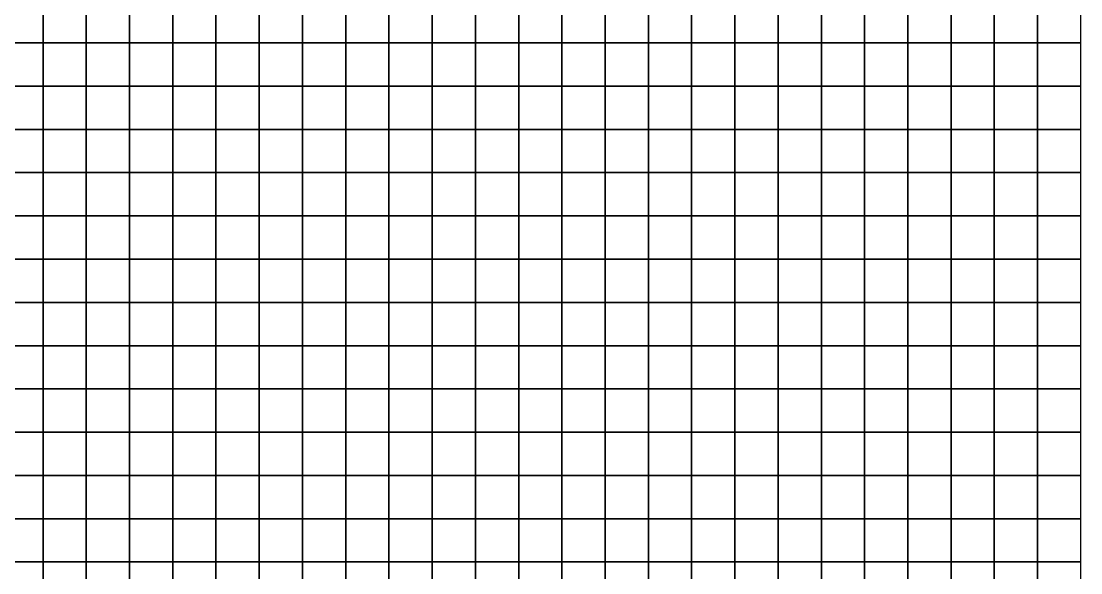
# Model space of a CAD drawing. Extents: x -32000 to 32000, y -32000 to 32000.
# Drawn here: x 16317 to 32000, y -7840 to 320 of the extents above; entities that cross this region are included whole.
import ezdxf

# ---------------------------------------------------------------- set-up
doc = ezdxf.new("R2010")
doc.units = 0

msp = doc.modelspace()

# ---------------------------------------------------------------- linework, layer by layer
at = {"color": 1}
for points in [[(16000, 0, 3865.7402), (16640, 0, 3864.4146), (16640, 640, 3885.1609), (16000, 640, 3910.0476)], [(16640, 0, 3864.4146), (17280, 0, 3863.0894), (17280, 640, 3921.0095), (16640, 640, 3885.1609)], [(17280, 0, 3863.0894), (17920, 0, 3933.7075), (17920, 640, 4189.1973), (17280, 640, 3921.0095)], [(17920, 0, 3933.7075), (18559.9961, 0, 4148.52), (18559.9961, 640, 4487.8428), (17920, 640, 4189.1973)], [(18559.9961, 0, 4148.52), (19199.9961, 0, 4318.5801), (19199.9961, 640, 4493.7246), (18559.9961, 640, 4487.8428)], [(19199.9961, 0, 4318.5801), (19840, 0, 4485.5381), (19840, 640, 4506.8218), (19199.9961, 640, 4493.7246)], [(19840, 0, 4485.5381), (20480, 0, 4757.79), (20480, 640, 4654.8364), (19840, 640, 4506.8218)], [(20480, 0, 4757.79), (21120, 0, 5189.6563), (21120, 640, 5037.5024), (20480, 640, 4654.8364)], [(21120, 0, 5189.6563), (21760, 0, 5275.8276), (21760, 640, 5169.2852), (21120, 640, 5037.5024)], [(21760, 0, 5275.8276), (22399.9961, 0, 5074.5835), (22399.9961, 640, 4999.0972), (21760, 640, 5169.2852)], [(22399.9961, 0, 5074.5835), (23039.9961, 0, 4946.6724), (23039.9961, 640, 4810.1055), (22399.9961, 640, 4999.0972)], [(23039.9961, 0, 4946.6724), (23680, 0, 4755.4746), (23680, 640, 4692.1636), (23039.9961, 640, 4810.1055)], [(23680, 0, 4755.4746), (24320, 0, 4723.7202), (24320, 640, 4657.811), (23680, 640, 4692.1636)], [(24320, 0, 4723.7202), (24960, 0, 4789.5635), (24960, 640, 4671.1157), (24320, 640, 4657.811)], [(24960, 0, 4789.5635), (25600, 0, 4880.0259), (25600, 640, 4709.8623), (24960, 640, 4671.1157)], [(25600, 0, 4880.0259), (26239.9961, 0, 4929.7896), (26239.9961, 640, 4724.8892), (25600, 640, 4709.8623)], [(26239.9961, 0, 4929.7896), (26879.9961, 0, 4774.584), (26879.9961, 640, 4682.5342), (26239.9961, 640, 4724.8892)], [(26879.9961, 0, 4774.584), (27520, 0, 4627.0132), (27520, 640, 4665.4297), (26879.9961, 640, 4682.5342)], [(27520, 0, 4627.0132), (28160, 0, 4588.0825), (28160, 640, 4607.8926), (27520, 640, 4665.4297)], [(28160, 0, 4588.0825), (28800, 0, 4632.1689), (28800, 640, 4623.752), (28160, 640, 4607.8926)], [(28800, 0, 4632.1689), (29440, 0, 4641.3213), (29440, 640, 4626.4756), (28800, 640, 4623.752)], [(29440, 0, 4641.3213), (30079.9961, 0, 4544.3613), (30079.9961, 640, 4504.7124), (29440, 640, 4626.4756)], [(30079.9961, 0, 4544.3613), (30719.9961, 0, 4458.2266), (30719.9961, 640, 4367.2144), (30079.9961, 640, 4504.7124)], [(30719.9961, 0, 4458.2266), (31359.9961, 0, 4498.6763), (31359.9961, 640, 4239.3779), (30719.9961, 640, 4367.2144)], [(31359.9961, 0, 4498.6763), (32000, 0), (32000, 640), (31359.9961, 640, 4239.3779)], [(16000, -640.002, 3862.54), (16640, -640.002, 3861.2148), (16640, 0, 3864.4146), (16000, 0, 3865.7402)], [(16640, -640.002, 3861.2148), (17280, -640.002, 3859.8892), (17280, 0, 3863.0894), (16640, 0, 3864.4146)], [(17280, -640.002, 3859.8892), (17920, -640.002, 3861.2148), (17920, 0, 3933.7075), (17280, 0, 3863.0894)], [(17920, -640.002, 3861.2148), (18559.9961, -640.002, 4055.8254), (18559.9961, 0, 4148.52), (17920, 0, 3933.7075)], [(18559.9961, -640.002, 4055.8254), (19199.9961, -640.002, 4328.1479), (19199.9961, 0, 4318.5801), (18559.9961, 0, 4148.52)], [(19199.9961, -640.002, 4328.1479), (19840, -640.002, 4619.9165), (19840, 0, 4485.5381), (19199.9961, 0, 4318.5801)], [(19840, -640.002, 4619.9165), (20480, -640.002, 4996.1519), (20480, 0, 4757.79), (19840, 0, 4485.5381)], [(20480, -640.002, 4996.1519), (21120, -640.002, 5376.6987), (21120, 0, 5189.6563), (20480, 0, 4757.79)], [(21120, -640.002, 5376.6987), (21760, -640.002, 5465.3018), (21760, 0, 5275.8276), (21120, 0, 5189.6563)], [(21760, -640.002, 5465.3018), (22399.9961, -640.002, 5256.5488), (22399.9961, 0, 5074.5835), (21760, 0, 5275.8276)], [(22399.9961, -640.002, 5256.5488), (23039.9961, -640.002, 5047.7861), (23039.9961, 0, 4946.6724), (22399.9961, 0, 5074.5835)], [(23039.9961, -640.002, 5047.7861), (23680, -640.002, 4668.999), (23680, 0, 4755.4746), (23039.9961, 0, 4946.6724)], [(23680, -640.002, 4668.999), (24320, -640.002, 4510.8779), (24320, 0, 4723.7202), (23680, 0, 4755.4746)], [(24320, -640.002, 4510.8779), (24960, -640.002, 4668.8135), (24960, 0, 4789.5635), (24320, 0, 4723.7202)], [(24960, -640.002, 4668.8135), (25600, -640.002, 4676.2075), (25600, 0, 4880.0259), (24960, 0, 4789.5635)], [(25600, -640.002, 4676.2075), (26239.9961, -640.002, 4505.1851), (26239.9961, 0, 4929.7896), (25600, 0, 4880.0259)], [(26239.9961, -640.002, 4505.1851), (26879.9961, -640.002, 4444.7446), (26879.9961, 0, 4774.584), (26239.9961, 0, 4929.7896)], [(26879.9961, -640.002, 4444.7446), (27520, -640.002, 4461.2451), (27520, 0, 4627.0132), (26879.9961, 0, 4774.584)], [(27520, -640.002, 4461.2451), (28160, -640.002, 4437.1665), (28160, 0, 4588.0825), (27520, 0, 4627.0132)], [(28160, -640.002, 4437.1665), (28800, -640.002, 4431.7954), (28800, 0, 4632.1689), (28160, 0, 4588.0825)], [(28800, -640.002, 4431.7954), (29440, -640.002, 4497.0938), (29440, 0, 4641.3213), (28800, 0, 4632.1689)], [(29440, -640.002, 4497.0938), (30079.9961, -640.002, 4426.1768), (30079.9961, 0, 4544.3613), (29440, 0, 4641.3213)], [(30079.9961, -640.002, 4426.1768), (30719.9961, -640.002, 4333.8647), (30719.9961, 0, 4458.2266), (30079.9961, 0, 4544.3613)], [(30719.9961, -640.002, 4333.8647), (31359.9961, -640.002, 4391.4805), (31359.9961, 0, 4498.6763), (30719.9961, 0, 4458.2266)], [(31359.9961, -640.002, 4391.4805), (32000, -640.002), (32000, 0), (31359.9961, 0, 4498.6763)], [(16000, -1280, 3859.3403), (16640, -1280, 3858.0146), (16640, -640.002, 3861.2148), (16000, -640.002, 3862.54)], [(16640, -1280, 3858.0146), (17280, -1280, 3856.6895), (17280, -640.002, 3859.8892), (16640, -640.002, 3861.2148)], [(17280, -1280, 3856.6895), (17920, -1280, 3904.1599), (17920, -640.002, 3861.2148), (17280, -640.002, 3859.8892)], [(17920, -1280, 3904.1599), (18559.9961, -1280, 4114.2656), (18559.9961, -640.002, 4055.8254), (17920, -640.002, 3861.2148)], [(18559.9961, -1280, 4114.2656), (19199.9961, -1280, 4425.0693), (19199.9961, -640.002, 4328.1479), (18559.9961, -640.002, 4055.8254)], [(19199.9961, -1280, 4425.0693), (19840, -1280, 4750.5908), (19840, -640.002, 4619.9165), (19199.9961, -640.002, 4328.1479)], [(19840, -1280, 4750.5908), (20480, -1280, 4982.2251), (20480, -640.002, 4996.1519), (19840, -640.002, 4619.9165)], [(20480, -1280, 4982.2251), (21120, -1280, 5213.1895), (21120, -640.002, 5376.6987), (20480, -640.002, 4996.1519)], [(21120, -1280, 5213.1895), (21760, -1280, 5206.188), (21760, -640.002, 5465.3018), (21120, -640.002, 5376.6987)], [(21760, -1280, 5206.188), (22399.9961, -1280, 5055.1553), (22399.9961, -640.002, 5256.5488), (21760, -640.002, 5465.3018)], [(22399.9961, -1280, 5055.1553), (23039.9961, -1280, 4778.4624), (23039.9961, -640.002, 5047.7861), (22399.9961, -640.002, 5256.5488)], [(23039.9961, -1280, 4778.4624), (23680, -1280, 4265.1216), (23680, -640.002, 4668.999), (23039.9961, -640.002, 5047.7861)], [(23680, -1280, 4265.1216), (24320, -1280, 4139.9395), (24320, -640.002, 4510.8779), (23680, -640.002, 4668.999)], [(24320, -1280, 4139.9395), (24960, -1280, 4346.3154), (24960, -640.002, 4668.8135), (24320, -640.002, 4510.8779)], [(24960, -1280, 4346.3154), (25600, -1280, 4148.7651), (25600, -640.002, 4676.2075), (24960, -640.002, 4668.8135)], [(25600, -1280, 4148.7651), (26239.9961, -1280, 3911.6123), (26239.9961, -640.002, 4505.1851), (25600, -640.002, 4676.2075)], [(26239.9961, -1280, 3911.6123), (26879.9961, -1280, 4000.3818), (26879.9961, -640.002, 4444.7446), (26239.9961, -640.002, 4505.1851)], [(26879.9961, -1280, 4000.3818), (27520, -1280, 4104.4888), (27520, -640.002, 4461.2451), (26879.9961, -640.002, 4444.7446)], [(27520, -1280, 4104.4888), (28160, -1280, 4206.7705), (28160, -640.002, 4437.1665), (27520, -640.002, 4461.2451)], [(28160, -1280, 4206.7705), (28800, -1280, 4377.0874), (28800, -640.002, 4431.7954), (28160, -640.002, 4437.1665)], [(28800, -1280, 4377.0874), (29440, -1280, 4508.9189), (29440, -640.002, 4497.0938), (28800, -640.002, 4431.7954)], [(29440, -1280, 4508.9189), (30079.9961, -1280, 4466.2656), (30079.9961, -640.002, 4426.1768), (29440, -640.002, 4497.0938)], [(30079.9961, -1280, 4466.2656), (30719.9961, -1280, 4325.3398), (30719.9961, -640.002, 4333.8647), (30079.9961, -640.002, 4426.1768)], [(30719.9961, -1280, 4325.3398), (31359.9961, -1280, 4322.1396), (31359.9961, -640.002, 4391.4805), (30719.9961, -640.002, 4333.8647)], [(31359.9961, -1280, 4322.1396), (32000, -1280), (32000, -640.002), (31359.9961, -640.002, 4391.4805)], [(16000, -1920, 3856.1401), (16640, -1920, 3854.8149), (16640, -1280, 3858.0146), (16000, -1280, 3859.3403)], [(16640, -1920, 3854.8149), (17280, -1920, 3853.4893), (17280, -1280, 3856.6895), (16640, -1280, 3858.0146)], [(17280, -1920, 3853.4893), (17920, -1920, 3885.3687), (17920, -1280, 3904.1599), (17280, -1280, 3856.6895)], [(17920, -1920, 3885.3687), (18559.9961, -1920, 4061.9751), (18559.9961, -1280, 4114.2656), (17920, -1280, 3904.1599)], [(18559.9961, -1920, 4061.9751), (19199.9961, -1920, 4261.0605), (19199.9961, -1280, 4425.0693), (18559.9961, -1280, 4114.2656)], [(19199.9961, -1920, 4261.0605), (19840, -1920, 4492.9399), (19840, -1280, 4750.5908), (19199.9961, -1280, 4425.0693)], [(19840, -1920, 4492.9399), (20480, -1920, 4745.9531), (20480, -1280, 4982.2251), (19840, -1280, 4750.5908)], [(20480, -1920, 4745.9531), (21120, -1920, 4904.4424), (21120, -1280, 5213.1895), (20480, -1280, 4982.2251)], [(21120, -1920, 4904.4424), (21760, -1920, 4786.6377), (21760, -1280, 5206.188), (21120, -1280, 5213.1895)], [(21760, -1920, 4786.6377), (22399.9961, -1920, 4720.3101), (22399.9961, -1280, 5055.1553), (21760, -1280, 5206.188)], [(22399.9961, -1920, 4720.3101), (23039.9961, -1920, 4382.835), (23039.9961, -1280, 4778.4624), (22399.9961, -1280, 5055.1553)], [(23039.9961, -1920, 4382.835), (23680, -1920, 3910.4316), (23680, -1280, 4265.1216), (23039.9961, -1280, 4778.4624)], [(23680, -1920, 3910.4316), (24320, -1920, 3885.6167), (24320, -1280, 4139.9395), (23680, -1280, 4265.1216)], [(24320, -1920, 3885.6167), (24960, -1920, 3991.7996), (24960, -1280, 4346.3154), (24320, -1280, 4139.9395)], [(24960, -1920, 3991.7996), (25600, -1920, 3849.2954), (25600, -1280, 4148.7651), (24960, -1280, 4346.3154)], [(25600, -1920, 3849.2954), (26239.9961, -1920, 3797.7649), (26239.9961, -1280, 3911.6123), (25600, -1280, 4148.7651)], [(26239.9961, -1920, 3797.7649), (26879.9961, -1920, 3796.4395), (26879.9961, -1280, 4000.3818), (26239.9961, -1280, 3911.6123)], [(26879.9961, -1920, 3796.4395), (27520, -1920, 3795.1138), (27520, -1280, 4104.4888), (26879.9961, -1280, 4000.3818)], [(27520, -1920, 3795.1138), (28160, -1920, 3936.8896), (28160, -1280, 4206.7705), (27520, -1280, 4104.4888)], [(28160, -1920, 3936.8896), (28800, -1920, 4265.2578), (28800, -1280, 4377.0874), (28160, -1280, 4206.7705)], [(28800, -1920, 4265.2578), (29440, -1920, 4498.9956), (29440, -1280, 4508.9189), (28800, -1280, 4377.0874)], [(29440, -1920, 4498.9956), (30079.9961, -1920, 4513.2944), (30079.9961, -1280, 4466.2656), (29440, -1280, 4508.9189)], [(30079.9961, -1920, 4513.2944), (30719.9961, -1920, 4461.8364), (30719.9961, -1280, 4325.3398), (30079.9961, -1280, 4466.2656)], [(30719.9961, -1920, 4461.8364), (31359.9961, -1920, 4452.8262), (31359.9961, -1280, 4322.1396), (30719.9961, -1280, 4325.3398)], [(31359.9961, -1920, 4452.8262), (32000, -1920), (32000, -1280), (31359.9961, -1280, 4322.1396)], [(16000, -2560.002, 3852.9404), (16640, -2560.002, 3851.6147), (16640, -1920, 3854.8149), (16000, -1920, 3856.1401)], [(16640, -2560.002, 3851.6147), (17280, -2560.002, 3850.2896), (17280, -1920, 3853.4893), (16640, -1920, 3854.8149)], [(17280, -2560.002, 3850.2896), (17920, -2560.002, 3848.9639), (17920, -1920, 3885.3687), (17280, -1920, 3853.4893)], [(17920, -2560.002, 3848.9639), (18559.9961, -2560.002, 3917.8066), (18559.9961, -1920, 4061.9751), (17920, -1920, 3885.3687)], [(18559.9961, -2560.002, 3917.8066), (19199.9961, -2560.002, 4055.0281), (19199.9961, -1920, 4261.0605), (18559.9961, -1920, 4061.9751)], [(19199.9961, -2560.002, 4055.0281), (19840, -2560.002, 4276.812), (19840, -1920, 4492.9399), (19199.9961, -1920, 4261.0605)], [(19840, -2560.002, 4276.812), (20480, -2560.002, 4563.9419), (20480, -1920, 4745.9531), (19840, -1920, 4492.9399)], [(20480, -2560.002, 4563.9419), (21120, -2560.002, 4661.2354), (21120, -1920, 4904.4424), (20480, -1920, 4745.9531)], [(21120, -2560.002, 4661.2354), (21760, -2560.002, 4500.606), (21760, -1920, 4786.6377), (21120, -1920, 4904.4424)], [(21760, -2560.002, 4500.606), (22399.9961, -2560.002, 4367.4746), (22399.9961, -1920, 4720.3101), (21760, -1920, 4786.6377)], [(22399.9961, -2560.002, 4367.4746), (23039.9961, -2560.002, 4064.5142), (23039.9961, -1920, 4382.835), (22399.9961, -1920, 4720.3101)], [(23039.9961, -2560.002, 4064.5142), (23680, -2560.002, 3809.2393), (23680, -1920, 3910.4316), (23039.9961, -1920, 4382.835)], [(23680, -2560.002, 3809.2393), (24320, -2560.002, 3806.0391), (24320, -1920, 3885.6167), (23680, -1920, 3910.4316)], [(24320, -2560.002, 3806.0391), (24960, -2560.002, 3802.8394), (24960, -1920, 3991.7996), (24320, -1920, 3885.6167)], [(24960, -2560.002, 3802.8394), (25600, -2560.002, 3799.6392), (25600, -1920, 3849.2954), (24960, -1920, 3991.7996)], [(25600, -2560.002, 3799.6392), (26239.9961, -2560.002, 3796.4395), (26239.9961, -1920, 3797.7649), (25600, -1920, 3849.2954)], [(26239.9961, -2560.002, 3796.4395), (26879.9961, -2560.002, 3793.2395), (26879.9961, -1920, 3796.4395), (26239.9961, -1920, 3797.7649)], [(26879.9961, -2560.002, 3793.2395), (27520, -2560.002, 3791.9141), (27520, -1920, 3795.1138), (26879.9961, -1920, 3796.4395)], [(27520, -2560.002, 3791.9141), (28160, -2560.002, 3790.5884), (28160, -1920, 3936.8896), (27520, -1920, 3795.1138)], [(28160, -2560.002, 3790.5884), (28800, -2560.002, 3996.772), (28800, -1920, 4265.2578), (28160, -1920, 3936.8896)], [(28800, -2560.002, 3996.772), (29440, -2560.002, 4333.9424), (29440, -1920, 4498.9956), (28800, -1920, 4265.2578)], [(29440, -2560.002, 4333.9424), (30079.9961, -2560.002, 4540.6411), (30079.9961, -1920, 4513.2944), (29440, -1920, 4498.9956)], [(30079.9961, -2560.002, 4540.6411), (30719.9961, -2560.002, 4645.3081), (30719.9961, -1920, 4461.8364), (30079.9961, -1920, 4513.2944)], [(30719.9961, -2560.002, 4645.3081), (31359.9961, -2560.002, 4677.6367), (31359.9961, -1920, 4452.8262), (30719.9961, -1920, 4461.8364)], [(31359.9961, -2560.002, 4677.6367), (32000, -2560.002), (32000, -1920), (31359.9961, -1920, 4452.8262)], [(16000, -3200, 3851.6147), (16640, -3200, 3848.415), (16640, -2560.002, 3851.6147), (16000, -2560.002, 3852.9404)], [(16640, -3200, 3848.415), (17280, -3200, 3847.0894), (17280, -2560.002, 3850.2896), (16640, -2560.002, 3851.6147)], [(17280, -3200, 3847.0894), (17920, -3200, 3845.7642), (17920, -2560.002, 3848.9639), (17280, -2560.002, 3850.2896)], [(17920, -3200, 3845.7642), (18559.9961, -3200, 3844.4385), (18559.9961, -2560.002, 3917.8066), (17920, -2560.002, 3848.9639)], [(18559.9961, -3200, 3844.4385), (19199.9961, -3200, 4022.1755), (19199.9961, -2560.002, 4055.0281), (18559.9961, -2560.002, 3917.8066)], [(19199.9961, -3200, 4022.1755), (19840, -3200, 4329.2002), (19840, -2560.002, 4276.812), (19199.9961, -2560.002, 4055.0281)], [(19840, -3200, 4329.2002), (20480, -3200, 4571.8052), (20480, -2560.002, 4563.9419), (19840, -2560.002, 4276.812)], [(20480, -3200, 4571.8052), (21120, -3200, 4672.9272), (21120, -2560.002, 4661.2354), (20480, -2560.002, 4563.9419)], [(21120, -3200, 4672.9272), (21760, -3200, 4407.9531), (21760, -2560.002, 4500.606), (21120, -2560.002, 4661.2354)], [(21760, -3200, 4407.9531), (22399.9961, -3200, 4020.0872), (22399.9961, -2560.002, 4367.4746), (21760, -2560.002, 4500.606)], [(22399.9961, -3200, 4020.0872), (23039.9961, -3200, 3821.2397), (23039.9961, -2560.002, 4064.5142), (22399.9961, -2560.002, 4367.4746)], [(23039.9961, -3200, 3821.2397), (23680, -3200, 3807.9136), (23680, -2560.002, 3809.2393), (23039.9961, -2560.002, 4064.5142)], [(23680, -3200, 3807.9136), (24320, -3200, 3804.7139), (24320, -2560.002, 3806.0391), (23680, -2560.002, 3809.2393)], [(24320, -3200, 3804.7139), (24960, -3200, 3801.5137), (24960, -2560.002, 3802.8394), (24320, -2560.002, 3806.0391)], [(24960, -3200, 3801.5137), (25600, -3200, 3798.314), (25600, -2560.002, 3799.6392), (24960, -2560.002, 3802.8394)], [(25600, -3200, 3798.314), (26239.9961, -3200, 3795.1138), (26239.9961, -2560.002, 3796.4395), (25600, -2560.002, 3799.6392)], [(26239.9961, -3200, 3795.1138), (26879.9961, -3200, 3791.9141), (26879.9961, -2560.002, 3793.2395), (26239.9961, -2560.002, 3796.4395)], [(26879.9961, -3200, 3791.9141), (27520, -3200, 3788.7139), (27520, -2560.002, 3791.9141), (26879.9961, -2560.002, 3793.2395)], [(27520, -3200, 3788.7139), (28160, -3200, 3787.3887), (28160, -2560.002, 3790.5884), (27520, -2560.002, 3791.9141)], [(28160, -3200, 3787.3887), (28800, -3200, 3786.063), (28800, -2560.002, 3996.772), (28160, -2560.002, 3790.5884)], [(28800, -3200, 3786.063), (29440, -3200, 3997.6174), (29440, -2560.002, 4333.9424), (28800, -2560.002, 3996.772)], [(29440, -3200, 3997.6174), (30079.9961, -3200, 4357.189), (30079.9961, -2560.002, 4540.6411), (29440, -2560.002, 4333.9424)], [(30079.9961, -3200, 4357.189), (30719.9961, -3200, 4533.856), (30719.9961, -2560.002, 4645.3081), (30079.9961, -2560.002, 4540.6411)], [(30719.9961, -3200, 4533.856), (31359.9961, -3200, 4583.8945), (31359.9961, -2560.002, 4677.6367), (30719.9961, -2560.002, 4645.3081)], [(31359.9961, -3200, 4583.8945), (32000, -3200), (32000, -2560.002), (31359.9961, -2560.002, 4677.6367)], [(16000, -3840, 3850.2896), (16640, -3840, 3847.0894), (16640, -3200, 3848.415), (16000, -3200, 3851.6147)], [(16640, -3840, 3847.0894), (17280, -3840, 3843.8896), (17280, -3200, 3847.0894), (16640, -3200, 3848.415)], [(17280, -3840, 3843.8896), (17920, -3840, 3842.564), (17920, -3200, 3845.7642), (17280, -3200, 3847.0894)], [(17920, -3840, 3842.564), (18559.9961, -3840, 3841.2388), (18559.9961, -3200, 3844.4385), (17920, -3200, 3845.7642)], [(18559.9961, -3840, 3841.2388), (19199.9961, -3840, 3933.3809), (19199.9961, -3200, 4022.1755), (18559.9961, -3200, 3844.4385)], [(19199.9961, -3840, 3933.3809), (19840, -3840, 4226.085), (19840, -3200, 4329.2002), (19199.9961, -3200, 4022.1755)], [(19840, -3840, 4226.085), (20480, -3840, 4420.3408), (20480, -3200, 4571.8052), (19840, -3200, 4329.2002)], [(20480, -3840, 4420.3408), (21120, -3840, 4541.77), (21120, -3200, 4672.9272), (20480, -3200, 4571.8052)], [(21120, -3840, 4541.77), (21760, -3840, 4306.1875), (21760, -3200, 4407.9531), (21120, -3200, 4672.9272)], [(21760, -3840, 4306.1875), (22399.9961, -3840, 3895.0759), (22399.9961, -3200, 4020.0872), (21760, -3200, 4407.9531)], [(22399.9961, -3840, 3895.0759), (23039.9961, -3840, 3809.7881), (23039.9961, -3200, 3821.2397), (22399.9961, -3200, 4020.0872)], [(23039.9961, -3840, 3809.7881), (23680, -3840, 3806.5884), (23680, -3200, 3807.9136), (23039.9961, -3200, 3821.2397)], [(23680, -3840, 3806.5884), (24320, -3840, 3803.3882), (24320, -3200, 3804.7139), (23680, -3200, 3807.9136)], [(24320, -3840, 3803.3882), (24960, -3840, 3800.1885), (24960, -3200, 3801.5137), (24320, -3200, 3804.7139)], [(24960, -3840, 3800.1885), (25600, -3840, 3796.9883), (25600, -3200, 3798.314), (24960, -3200, 3801.5137)], [(25600, -3840, 3796.9883), (26239.9961, -3840, 3793.7886), (26239.9961, -3200, 3795.1138), (25600, -3200, 3798.314)], [(26239.9961, -3840, 3793.7886), (26879.9961, -3840, 3790.5884), (26879.9961, -3200, 3791.9141), (26239.9961, -3200, 3795.1138)], [(26879.9961, -3840, 3790.5884), (27520, -3840, 3787.3887), (27520, -3200, 3788.7139), (26879.9961, -3200, 3791.9141)], [(27520, -3840, 3787.3887), (28160, -3840, 3784.1885), (28160, -3200, 3787.3887), (27520, -3200, 3788.7139)], [(28160, -3840, 3784.1885), (28800, -3840, 3782.8633), (28800, -3200, 3786.063), (28160, -3200, 3787.3887)], [(28800, -3840, 3782.8633), (29440, -3840, 3782.8052), (29440, -3200, 3997.6174), (28800, -3200, 3786.063)], [(29440, -3840, 3782.8052), (30079.9961, -3840, 4004.811), (30079.9961, -3200, 4357.189), (29440, -3200, 3997.6174)], [(30079.9961, -3840, 4004.811), (30719.9961, -3840, 4183.6636), (30719.9961, -3200, 4533.856), (30079.9961, -3200, 4357.189)], [(30719.9961, -3840, 4183.6636), (31359.9961, -3840, 4271.3452), (31359.9961, -3200, 4583.8945), (30719.9961, -3200, 4533.856)], [(31359.9961, -3840, 4271.3452), (32000, -3840), (32000, -3200), (31359.9961, -3200, 4583.8945)], [(16000, -4480.002, 3848.9639), (16640, -4480.002, 3845.7642), (16640, -3840, 3847.0894), (16000, -3840, 3850.2896)], [(16640, -4480.002, 3845.7642), (17280, -4480.002, 3842.564), (17280, -3840, 3843.8896), (16640, -3840, 3847.0894)], [(17280, -4480.002, 3842.564), (17920, -4480.002, 3839.3643), (17920, -3840, 3842.564), (17280, -3840, 3843.8896)], [(17920, -4480.002, 3839.3643), (18559.9961, -4480.002, 3838.0386), (18559.9961, -3840, 3841.2388), (17920, -3840, 3842.564)], [(18559.9961, -4480.002, 3838.0386), (19199.9961, -4480.002, 3897.4685), (19199.9961, -3840, 3933.3809), (18559.9961, -3840, 3841.2388)], [(19199.9961, -4480.002, 3897.4685), (19840, -4480.002, 4092.5803), (19840, -3840, 4226.085), (19199.9961, -3840, 3933.3809)], [(19840, -4480.002, 4092.5803), (20480, -4480.002, 4158.395), (20480, -3840, 4420.3408), (19840, -3840, 4226.085)], [(20480, -4480.002, 4158.395), (21120, -4480.002, 4312.416), (21120, -3840, 4541.77), (20480, -3840, 4420.3408)], [(21120, -4480.002, 4312.416), (21760, -4480.002, 4264.8398), (21760, -3840, 4306.1875), (21120, -3840, 4541.77)], [(21760, -4480.002, 4264.8398), (22399.9961, -4480.002, 3910.9688), (22399.9961, -3840, 3895.0759), (21760, -3840, 4306.1875)], [(22399.9961, -4480.002, 3910.9688), (23039.9961, -4480.002, 3808.4629), (23039.9961, -3840, 3809.7881), (22399.9961, -3840, 3895.0759)], [(23039.9961, -4480.002, 3808.4629), (23680, -4480.002, 3805.2627), (23680, -3840, 3806.5884), (23039.9961, -3840, 3809.7881)], [(23680, -4480.002, 3805.2627), (24320, -4480.002, 3802.063), (24320, -3840, 3803.3882), (23680, -3840, 3806.5884)], [(24320, -4480.002, 3802.063), (24960, -4480.002, 3798.8628), (24960, -3840, 3800.1885), (24320, -3840, 3803.3882)], [(24960, -4480.002, 3798.8628), (25600, -4480.002, 3795.6631), (25600, -3840, 3796.9883), (24960, -3840, 3800.1885)], [(25600, -4480.002, 3795.6631), (26239.9961, -4480.002, 3792.4629), (26239.9961, -3840, 3793.7886), (25600, -3840, 3796.9883)], [(26239.9961, -4480.002, 3792.4629), (26879.9961, -4480.002, 3789.2632), (26879.9961, -3840, 3790.5884), (26239.9961, -3840, 3793.7886)], [(26879.9961, -4480.002, 3789.2632), (27520, -4480.002, 3786.063), (27520, -3840, 3787.3887), (26879.9961, -3840, 3790.5884)], [(27520, -4480.002, 3786.063), (28160, -4480.002, 3782.8633), (28160, -3840, 3784.1885), (27520, -3840, 3787.3887)], [(28160, -4480.002, 3782.8633), (28800, -4480.002, 3779.6631), (28800, -3840, 3782.8633), (28160, -3840, 3784.1885)], [(28800, -4480.002, 3779.6631), (29440, -4480.002, 3778.3379), (29440, -3840, 3782.8052), (28800, -3840, 3782.8633)], [(29440, -4480.002, 3778.3379), (30079.9961, -4480.002, 3777.0122), (30079.9961, -3840, 4004.811), (29440, -3840, 3782.8052)], [(30079.9961, -4480.002, 3777.0122), (30719.9961, -4480.002, 3880.7183), (30719.9961, -3840, 4183.6636), (30079.9961, -3840, 4004.811)], [(30719.9961, -4480.002, 3880.7183), (31359.9961, -4480.002, 4046.4119), (31359.9961, -3840, 4271.3452), (30719.9961, -3840, 4183.6636)], [(31359.9961, -4480.002, 4046.4119), (32000, -4480.002), (32000, -3840), (31359.9961, -3840, 4271.3452)], [(16000, -5120, 3847.6387), (16640, -5120, 3844.4385), (16640, -4480.002, 3845.7642), (16000, -4480.002, 3848.9639)], [(16640, -5120, 3844.4385), (17280, -5120, 3841.2388), (17280, -4480.002, 3842.564), (16640, -4480.002, 3845.7642)], [(17280, -5120, 3841.2388), (17920, -5120, 3838.0386), (17920, -4480.002, 3839.3643), (17280, -4480.002, 3842.564)], [(17920, -5120, 3838.0386), (18559.9961, -5120, 3834.8389), (18559.9961, -4480.002, 3838.0386), (17920, -4480.002, 3839.3643)], [(18559.9961, -5120, 3834.8389), (19199.9961, -5120, 3921.3105), (19199.9961, -4480.002, 3897.4685), (18559.9961, -4480.002, 3838.0386)], [(19199.9961, -5120, 3921.3105), (19840, -5120, 3931.4719), (19840, -4480.002, 4092.5803), (19199.9961, -4480.002, 3897.4685)], [(19840, -5120, 3931.4719), (20480, -5120, 3878.3313), (20480, -4480.002, 4158.395), (19840, -4480.002, 4092.5803)], [(20480, -5120, 3878.3313), (21120, -5120, 4073.3711), (21120, -4480.002, 4312.416), (20480, -4480.002, 4158.395)], [(21120, -5120, 4073.3711), (21760, -5120, 4256.7612), (21760, -4480.002, 4264.8398), (21120, -4480.002, 4312.416)], [(21760, -5120, 4256.7612), (22399.9961, -5120, 3998.9814), (22399.9961, -4480.002, 3910.9688), (21760, -4480.002, 4264.8398)], [(22399.9961, -5120, 3998.9814), (23039.9961, -5120, 3807.1372), (23039.9961, -4480.002, 3808.4629), (22399.9961, -4480.002, 3910.9688)], [(23039.9961, -5120, 3807.1372), (23680, -5120, 3803.9375), (23680, -4480.002, 3805.2627), (23039.9961, -4480.002, 3808.4629)], [(23680, -5120, 3803.9375), (24320, -5120, 3800.7373), (24320, -4480.002, 3802.063), (23680, -4480.002, 3805.2627)], [(24320, -5120, 3800.7373), (24960, -5120, 3797.5376), (24960, -4480.002, 3798.8628), (24320, -4480.002, 3802.063)], [(24960, -5120, 3797.5376), (25600, -5120, 3794.3374), (25600, -4480.002, 3795.6631), (24960, -4480.002, 3798.8628)], [(25600, -5120, 3794.3374), (26239.9961, -5120, 3791.1377), (26239.9961, -4480.002, 3792.4629), (25600, -4480.002, 3795.6631)], [(26239.9961, -5120, 3791.1377), (26879.9961, -5120, 3787.9375), (26879.9961, -4480.002, 3789.2632), (26239.9961, -4480.002, 3792.4629)], [(26879.9961, -5120, 3787.9375), (27520, -5120, 3784.7378), (27520, -4480.002, 3786.063), (26879.9961, -4480.002, 3789.2632)], [(27520, -5120, 3784.7378), (28160, -5120, 3781.5376), (28160, -4480.002, 3782.8633), (27520, -4480.002, 3786.063)], [(28160, -5120, 3781.5376), (28800, -5120, 3778.3379), (28800, -4480.002, 3779.6631), (28160, -4480.002, 3782.8633)], [(28800, -5120, 3778.3379), (29440, -5120, 3775.1377), (29440, -4480.002, 3778.3379), (28800, -4480.002, 3779.6631)], [(29440, -5120, 3775.1377), (30079.9961, -5120, 3773.8125), (30079.9961, -4480.002, 3777.0122), (29440, -4480.002, 3778.3379)], [(30079.9961, -5120, 3773.8125), (30719.9961, -5120, 3787.8596), (30719.9961, -4480.002, 3880.7183), (30079.9961, -4480.002, 3777.0122)], [(30719.9961, -5120, 3787.8596), (31359.9961, -5120, 3814.3059), (31359.9961, -4480.002, 4046.4119), (30719.9961, -4480.002, 3880.7183)], [(31359.9961, -5120, 3814.3059), (32000, -5120), (32000, -4480.002), (31359.9961, -4480.002, 4046.4119)], [(16000, -5760, 3846.313), (16640, -5760, 3843.1133), (16640, -5120, 3844.4385), (16000, -5120, 3847.6387)], [(16640, -5760, 3843.1133), (17280, -5760, 3839.9131), (17280, -5120, 3841.2388), (16640, -5120, 3844.4385)], [(17280, -5760, 3839.9131), (17920, -5760, 3836.7134), (17920, -5120, 3838.0386), (17280, -5120, 3841.2388)], [(17920, -5760, 3836.7134), (18559.9961, -5760, 3833.5132), (18559.9961, -5120, 3834.8389), (17920, -5120, 3838.0386)], [(18559.9961, -5760, 3833.5132), (19199.9961, -5760, 3830.3135), (19199.9961, -5120, 3921.3105), (18559.9961, -5120, 3834.8389)], [(19199.9961, -5760, 3830.3135), (19840, -5760, 3827.1133), (19840, -5120, 3931.4719), (19199.9961, -5120, 3921.3105)], [(19840, -5760, 3827.1133), (20480, -5760, 3825.7881), (20480, -5120, 3878.3313), (19840, -5120, 3931.4719)], [(20480, -5760, 3825.7881), (21120, -5760, 3872.7695), (21120, -5120, 4073.3711), (20480, -5120, 3878.3313)], [(21120, -5760, 3872.7695), (21760, -5760, 4081.4563), (21760, -5120, 4256.7612), (21120, -5120, 4073.3711)], [(21760, -5760, 4081.4563), (22399.9961, -5760, 3979.5552), (22399.9961, -5120, 3998.9814), (21760, -5120, 4256.7612)], [(22399.9961, -5760, 3979.5552), (23039.9961, -5760, 3805.812), (23039.9961, -5120, 3807.1372), (22399.9961, -5120, 3998.9814)], [(23039.9961, -5760, 3805.812), (23680, -5760, 3802.6118), (23680, -5120, 3803.9375), (23039.9961, -5120, 3807.1372)], [(23680, -5760, 3802.6118), (24320, -5760, 3799.4121), (24320, -5120, 3800.7373), (23680, -5120, 3803.9375)], [(24320, -5760, 3799.4121), (24960, -5760, 3796.2119), (24960, -5120, 3797.5376), (24320, -5120, 3800.7373)], [(24960, -5760, 3796.2119), (25600, -5760, 3793.0122), (25600, -5120, 3794.3374), (24960, -5120, 3797.5376)], [(25600, -5760, 3793.0122), (26239.9961, -5760, 3789.812), (26239.9961, -5120, 3791.1377), (25600, -5120, 3794.3374)], [(26239.9961, -5760, 3789.812), (26879.9961, -5760, 3786.6123), (26879.9961, -5120, 3787.9375), (26239.9961, -5120, 3791.1377)], [(26879.9961, -5760, 3786.6123), (27520, -5760, 3783.4121), (27520, -5120, 3784.7378), (26879.9961, -5120, 3787.9375)], [(27520, -5760, 3783.4121), (28160, -5760, 3780.2124), (28160, -5120, 3781.5376), (27520, -5120, 3784.7378)], [(28160, -5760, 3780.2124), (28800, -5760, 3777.0122), (28800, -5120, 3778.3379), (28160, -5120, 3781.5376)], [(28800, -5760, 3777.0122), (29440, -5760, 3773.8125), (29440, -5120, 3775.1377), (28800, -5120, 3778.3379)], [(29440, -5760, 3773.8125), (30079.9961, -5760, 3770.6123), (30079.9961, -5120, 3773.8125), (29440, -5120, 3775.1377)], [(30079.9961, -5760, 3770.6123), (30719.9961, -5760, 3793.3967), (30719.9961, -5120, 3787.8596), (30079.9961, -5120, 3773.8125)], [(30719.9961, -5760, 3793.3967), (31359.9961, -5760, 3790.3198), (31359.9961, -5120, 3814.3059), (30719.9961, -5120, 3787.8596)], [(31359.9961, -5760, 3790.3198), (32000, -5760), (32000, -5120), (31359.9961, -5120, 3814.3059)], [(16000, -6400.002, 3844.9878), (16640, -6400.002, 3841.7876), (16640, -5760, 3843.1133), (16000, -5760, 3846.313)], [(16640, -6400.002, 3841.7876), (17280, -6400.002, 3838.5879), (17280, -5760, 3839.9131), (16640, -5760, 3843.1133)], [(17280, -6400.002, 3838.5879), (17920, -6400.002, 3835.3877), (17920, -5760, 3836.7134), (17280, -5760, 3839.9131)], [(17920, -6400.002, 3835.3877), (18559.9961, -6400.002, 3832.188), (18559.9961, -5760, 3833.5132), (17920, -5760, 3836.7134)], [(18559.9961, -6400.002, 3832.188), (19199.9961, -6400.002, 3828.9878), (19199.9961, -5760, 3830.3135), (18559.9961, -5760, 3833.5132)], [(19199.9961, -6400.002, 3828.9878), (19840, -6400.002, 3825.7881), (19840, -5760, 3827.1133), (19199.9961, -5760, 3830.3135)], [(19840, -6400.002, 3825.7881), (20480, -6400.002, 3822.5879), (20480, -5760, 3825.7881), (19840, -5760, 3827.1133)], [(20480, -6400.002, 3822.5879), (21120, -6400.002, 3821.2627), (21120, -5760, 3872.7695), (20480, -5760, 3825.7881)], [(21120, -6400.002, 3821.2627), (21760, -6400.002, 3903.9536), (21760, -5760, 4081.4563), (21120, -5760, 3872.7695)], [(21760, -6400.002, 3903.9536), (22399.9961, -6400.002, 3875.8933), (22399.9961, -5760, 3979.5552), (21760, -5760, 4081.4563)], [(22399.9961, -6400.002, 3875.8933), (23039.9961, -6400.002, 3804.4866), (23039.9961, -5760, 3805.812), (22399.9961, -5760, 3979.5552)], [(23039.9961, -6400.002, 3804.4866), (23680, -6400.002, 3801.2866), (23680, -5760, 3802.6118), (23039.9961, -5760, 3805.812)], [(23680, -6400.002, 3801.2866), (24320, -6400.002, 3798.0864), (24320, -5760, 3799.4121), (23680, -5760, 3802.6118)], [(24320, -6400.002, 3798.0864), (24960, -6400.002, 3794.8867), (24960, -5760, 3796.2119), (24320, -5760, 3799.4121)], [(24960, -6400.002, 3794.8867), (25600, -6400.002, 3791.6865), (25600, -5760, 3793.0122), (24960, -5760, 3796.2119)], [(25600, -6400.002, 3791.6865), (26239.9961, -6400.002, 3788.4868), (26239.9961, -5760, 3789.812), (25600, -5760, 3793.0122)], [(26239.9961, -6400.002, 3788.4868), (26879.9961, -6400.002, 3785.2866), (26879.9961, -5760, 3786.6123), (26239.9961, -5760, 3789.812)], [(26879.9961, -6400.002, 3785.2866), (27520, -6400.002, 3782.0869), (27520, -5760, 3783.4121), (26879.9961, -5760, 3786.6123)], [(27520, -6400.002, 3782.0869), (28160, -6400.002, 3778.8867), (28160, -5760, 3780.2124), (27520, -5760, 3783.4121)], [(28160, -6400.002, 3778.8867), (28800, -6400.002, 3775.687), (28800, -5760, 3777.0122), (28160, -5760, 3780.2124)], [(28800, -6400.002, 3775.687), (29440, -6400.002, 3772.4868), (29440, -5760, 3773.8125), (28800, -5760, 3777.0122)], [(29440, -6400.002, 3772.4868), (30079.9961, -6400.002, 3769.2871), (30079.9961, -5760, 3770.6123), (29440, -5760, 3773.8125)], [(30079.9961, -6400.002, 3769.2871), (30719.9961, -6400.002, 3766.0869), (30719.9961, -5760, 3793.3967), (30079.9961, -5760, 3770.6123)], [(30719.9961, -6400.002, 3766.0869), (31359.9961, -6400.002, 3747.3613), (31359.9961, -5760, 3790.3198), (30719.9961, -5760, 3793.3967)], [(31359.9961, -6400.002, 3747.3613), (32000, -6400.002), (32000, -5760), (31359.9961, -5760, 3790.3198)], [(16000, -7040, 3843.6624), (16640, -7040, 3840.4624), (16640, -6400.002, 3841.7876), (16000, -6400.002, 3844.9878)], [(16640, -7040, 3840.4624), (17280, -7040, 3837.2625), (17280, -6400.002, 3838.5879), (16640, -6400.002, 3841.7876)], [(17280, -7040, 3837.2625), (17920, -7040, 3834.0625), (17920, -6400.002, 3835.3877), (17280, -6400.002, 3838.5879)], [(17920, -7040, 3834.0625), (18559.9961, -7040, 3830.8623), (18559.9961, -6400.002, 3832.188), (17920, -6400.002, 3835.3877)], [(18559.9961, -7040, 3830.8623), (19199.9961, -7040, 3827.6626), (19199.9961, -6400.002, 3828.9878), (18559.9961, -6400.002, 3832.188)], [(19199.9961, -7040, 3827.6626), (19840, -7040, 3824.4624), (19840, -6400.002, 3825.7881), (19199.9961, -6400.002, 3828.9878)], [(19840, -7040, 3824.4624), (20480, -7040, 3821.2627), (20480, -6400.002, 3822.5879), (19840, -6400.002, 3825.7881)], [(20480, -7040, 3821.2627), (21120, -7040, 3818.0625), (21120, -6400.002, 3821.2627), (20480, -6400.002, 3822.5879)], [(21120, -7040, 3818.0625), (21760, -7040, 3879.5205), (21760, -6400.002, 3903.9536), (21120, -6400.002, 3821.2627)], [(21760, -7040, 3879.5205), (22399.9961, -7040, 3826.3821), (22399.9961, -6400.002, 3875.8933), (21760, -6400.002, 3903.9536)], [(22399.9961, -7040, 3826.3821), (23039.9961, -7040, 3805.812), (23039.9961, -6400.002, 3804.4866), (22399.9961, -6400.002, 3875.8933)], [(23039.9961, -7040, 3805.812), (23680, -7040, 3802.6118), (23680, -6400.002, 3801.2866), (23039.9961, -6400.002, 3804.4866)], [(23680, -7040, 3802.6118), (24320, -7040, 3799.4121), (24320, -6400.002, 3798.0864), (23680, -6400.002, 3801.2866)], [(24320, -7040, 3799.4121), (24960, -7040, 3796.2119), (24960, -6400.002, 3794.8867), (24320, -6400.002, 3798.0864)], [(24960, -7040, 3796.2119), (25600, -7040, 3793.0122), (25600, -6400.002, 3791.6865), (24960, -6400.002, 3794.8867)], [(25600, -7040, 3793.0122), (26239.9961, -7040, 3789.812), (26239.9961, -6400.002, 3788.4868), (25600, -6400.002, 3791.6865)], [(26239.9961, -7040, 3789.812), (26879.9961, -7040, 3786.6123), (26879.9961, -6400.002, 3785.2866), (26239.9961, -6400.002, 3788.4868)], [(26879.9961, -7040, 3786.6123), (27520, -7040, 3783.4121), (27520, -6400.002, 3782.0869), (26879.9961, -6400.002, 3785.2866)], [(27520, -7040, 3783.4121), (28160, -7040, 3780.2124), (28160, -6400.002, 3778.8867), (27520, -6400.002, 3782.0869)], [(28160, -7040, 3780.2124), (28800, -7040, 3777.0122), (28800, -6400.002, 3775.687), (28160, -6400.002, 3778.8867)], [(28800, -7040, 3777.0122), (29440, -7040, 3773.8125), (29440, -6400.002, 3772.4868), (28800, -6400.002, 3775.687)], [(29440, -7040, 3773.8125), (30079.9961, -7040, 3787.0837), (30079.9961, -6400.002, 3769.2871), (29440, -6400.002, 3772.4868)], [(30079.9961, -7040, 3787.0837), (30719.9961, -7040, 3815.144), (30719.9961, -6400.002, 3766.0869), (30079.9961, -6400.002, 3769.2871)], [(30719.9961, -7040, 3815.144), (31359.9961, -7040, 3814.9529), (31359.9961, -6400.002, 3747.3613), (30719.9961, -6400.002, 3766.0869)], [(31359.9961, -7040, 3814.9529), (32000, -7040), (32000, -6400.002), (31359.9961, -6400.002, 3747.3613)], [(16000, -7680, 3842.3367), (16640, -7680, 3839.137), (16640, -7040, 3840.4624), (16000, -7040, 3843.6624)], [(16640, -7680, 3839.137), (17280, -7680, 3835.9368), (17280, -7040, 3837.2625), (16640, -7040, 3840.4624)], [(17280, -7680, 3835.9368), (17920, -7680, 3832.7371), (17920, -7040, 3834.0625), (17280, -7040, 3837.2625)], [(17920, -7680, 3832.7371), (18559.9961, -7680, 3829.5371), (18559.9961, -7040, 3830.8623), (17920, -7040, 3834.0625)], [(18559.9961, -7680, 3829.5371), (19199.9961, -7680, 3826.3372), (19199.9961, -7040, 3827.6626), (18559.9961, -7040, 3830.8623)], [(19199.9961, -7680, 3826.3372), (19840, -7680, 3823.1372), (19840, -7040, 3824.4624), (19199.9961, -7040, 3827.6626)], [(19840, -7680, 3823.1372), (20480, -7680, 3819.937), (20480, -7040, 3821.2627), (19840, -7040, 3824.4624)], [(20480, -7680, 3819.937), (21120, -7680, 3816.7373), (21120, -7040, 3818.0625), (20480, -7040, 3821.2627)], [(21120, -7680, 3816.7373), (21760, -7680, 3813.5371), (21760, -7040, 3879.5205), (21120, -7040, 3818.0625)], [(21760, -7680, 3813.5371), (22399.9961, -7680, 3810.3374), (22399.9961, -7040, 3826.3821), (21760, -7040, 3879.5205)], [(22399.9961, -7680, 3810.3374), (23039.9961, -7680, 3807.1372), (23039.9961, -7040, 3805.812), (22399.9961, -7040, 3826.3821)], [(23039.9961, -7680, 3807.1372), (23680, -7680, 3847.9602), (23680, -7040, 3802.6118), (23039.9961, -7040, 3805.812)], [(23680, -7680, 3847.9602), (24320, -7680, 3898.8445), (24320, -7040, 3799.4121), (23680, -7040, 3802.6118)], [(24320, -7680, 3898.8445), (24960, -7680, 3797.7981), (24960, -7040, 3796.2119), (24320, -7040, 3799.4121)], [(24960, -7680, 3797.7981), (25600, -7680, 3794.3374), (25600, -7040, 3793.0122), (24960, -7040, 3796.2119)], [(25600, -7680, 3794.3374), (26239.9961, -7680, 3791.1377), (26239.9961, -7040, 3789.812), (25600, -7040, 3793.0122)], [(26239.9961, -7680, 3791.1377), (26879.9961, -7680, 3787.9375), (26879.9961, -7040, 3786.6123), (26239.9961, -7040, 3789.812)], [(26879.9961, -7680, 3787.9375), (27520, -7680, 3784.7378), (27520, -7040, 3783.4121), (26879.9961, -7040, 3786.6123)], [(27520, -7680, 3784.7378), (28160, -7680, 3781.5376), (28160, -7040, 3780.2124), (27520, -7040, 3783.4121)], [(28160, -7680, 3781.5376), (28800, -7680, 3778.3379), (28800, -7040, 3777.0122), (28160, -7040, 3780.2124)], [(28800, -7680, 3778.3379), (29440, -7680, 3858.9939), (29440, -7040, 3773.8125), (28800, -7040, 3777.0122)], [(29440, -7680, 3858.9939), (30079.9961, -7680, 3974.0505), (30079.9961, -7040, 3787.0837), (29440, -7040, 3773.8125)], [(30079.9961, -7680, 3974.0505), (30719.9961, -7680, 4021.7705), (30719.9961, -7040, 3815.144), (30079.9961, -7040, 3787.0837)], [(30719.9961, -7680, 4021.7705), (31359.9961, -7680, 4045.0989), (31359.9961, -7040, 3814.9529), (30719.9961, -7040, 3815.144)], [(31359.9961, -7680, 4045.0989), (32000, -7680), (32000, -7040), (31359.9961, -7040, 3814.9529)], [(16000, -8320, 3843.6624), (16640, -8320, 3840.4624), (16640, -7680, 3839.137), (16000, -7680, 3842.3367)], [(16640, -8320, 3840.4624), (17280, -8320, 3837.2625), (17280, -7680, 3835.9368), (16640, -7680, 3839.137)], [(17280, -8320, 3837.2625), (17920, -8320, 3834.0625), (17920, -7680, 3832.7371), (17280, -7680, 3835.9368)], [(17920, -8320, 3834.0625), (18559.9961, -8320, 3830.8623), (18559.9961, -7680, 3829.5371), (17920, -7680, 3832.7371)], [(18559.9961, -8320, 3830.8623), (19199.9961, -8320, 3827.6626), (19199.9961, -7680, 3826.3372), (18559.9961, -7680, 3829.5371)], [(19199.9961, -8320, 3827.6626), (19840, -8320, 3846.9619), (19840, -7680, 3823.1372), (19199.9961, -7680, 3826.3372)], [(19840, -8320, 3846.9619), (20480, -8320, 3870.1382), (20480, -7680, 3819.937), (19840, -7680, 3823.1372)], [(20480, -8320, 3870.1382), (21120, -8320, 3841.2271), (21120, -7680, 3816.7373), (20480, -7680, 3819.937)], [(21120, -8320, 3841.2271), (21760, -8320, 3814.8628), (21760, -7680, 3813.5371), (21120, -7680, 3816.7373)], [(21760, -8320, 3814.8628), (22399.9961, -8320, 3811.6626), (22399.9961, -7680, 3810.3374), (21760, -7680, 3813.5371)], [(22399.9961, -8320, 3811.6626), (23039.9961, -8320, 3810.3374), (23039.9961, -7680, 3807.1372), (22399.9961, -7680, 3810.3374)], [(23039.9961, -8320, 3810.3374), (23680, -8320, 3887.7151), (23680, -7680, 3847.9602), (23039.9961, -7680, 3807.1372)], [(23680, -8320, 3887.7151), (24320, -8320, 4041.4436), (24320, -7680, 3898.8445), (23680, -7680, 3847.9602)], [(24320, -8320, 4041.4436), (24960, -8320, 4083.7651), (24960, -7680, 3797.7981), (24320, -7680, 3898.8445)], [(24960, -8320, 4083.7651), (25600, -8320, 3911.0928), (25600, -7680, 3794.3374), (24960, -7680, 3797.7981)], [(25600, -8320, 3911.0928), (26239.9961, -8320, 3798.7415), (26239.9961, -7680, 3791.1377), (25600, -7680, 3794.3374)], [(26239.9961, -8320, 3798.7415), (26879.9961, -8320, 3807.9116), (26879.9961, -7680, 3787.9375), (26239.9961, -7680, 3791.1377)], [(26879.9961, -8320, 3807.9116), (27520, -8320, 3824.9412), (27520, -7680, 3784.7378), (26879.9961, -7680, 3787.9375)], [(27520, -8320, 3824.9412), (28160, -8320, 3815.7539), (28160, -7680, 3781.5376), (27520, -7680, 3784.7378)], [(28160, -8320, 3815.7539), (28800, -8320, 3881.1401), (28800, -7680, 3778.3379), (28160, -7680, 3781.5376)], [(28800, -8320, 3881.1401), (29440, -8320, 4033.9363), (29440, -7680, 3858.9939), (28800, -7680, 3778.3379)], [(29440, -8320, 4033.9363), (30079.9961, -8320, 4166.1943), (30079.9961, -7680, 3974.0505), (29440, -7680, 3858.9939)], [(30079.9961, -8320, 4166.1943), (30719.9961, -8320, 4184.3843), (30719.9961, -7680, 4021.7705), (30079.9961, -7680, 3974.0505)], [(30719.9961, -8320, 4184.3843), (31359.9961, -8320, 4008.8955), (31359.9961, -7680, 4045.0989), (30719.9961, -7680, 4021.7705)], [(31359.9961, -8320, 4008.8955), (32000, -8320), (32000, -7680), (31359.9961, -7680, 4045.0989)]]:
    msp.add_3dface(points, dxfattribs=at)

doc.saveas('drawing.dxf')
